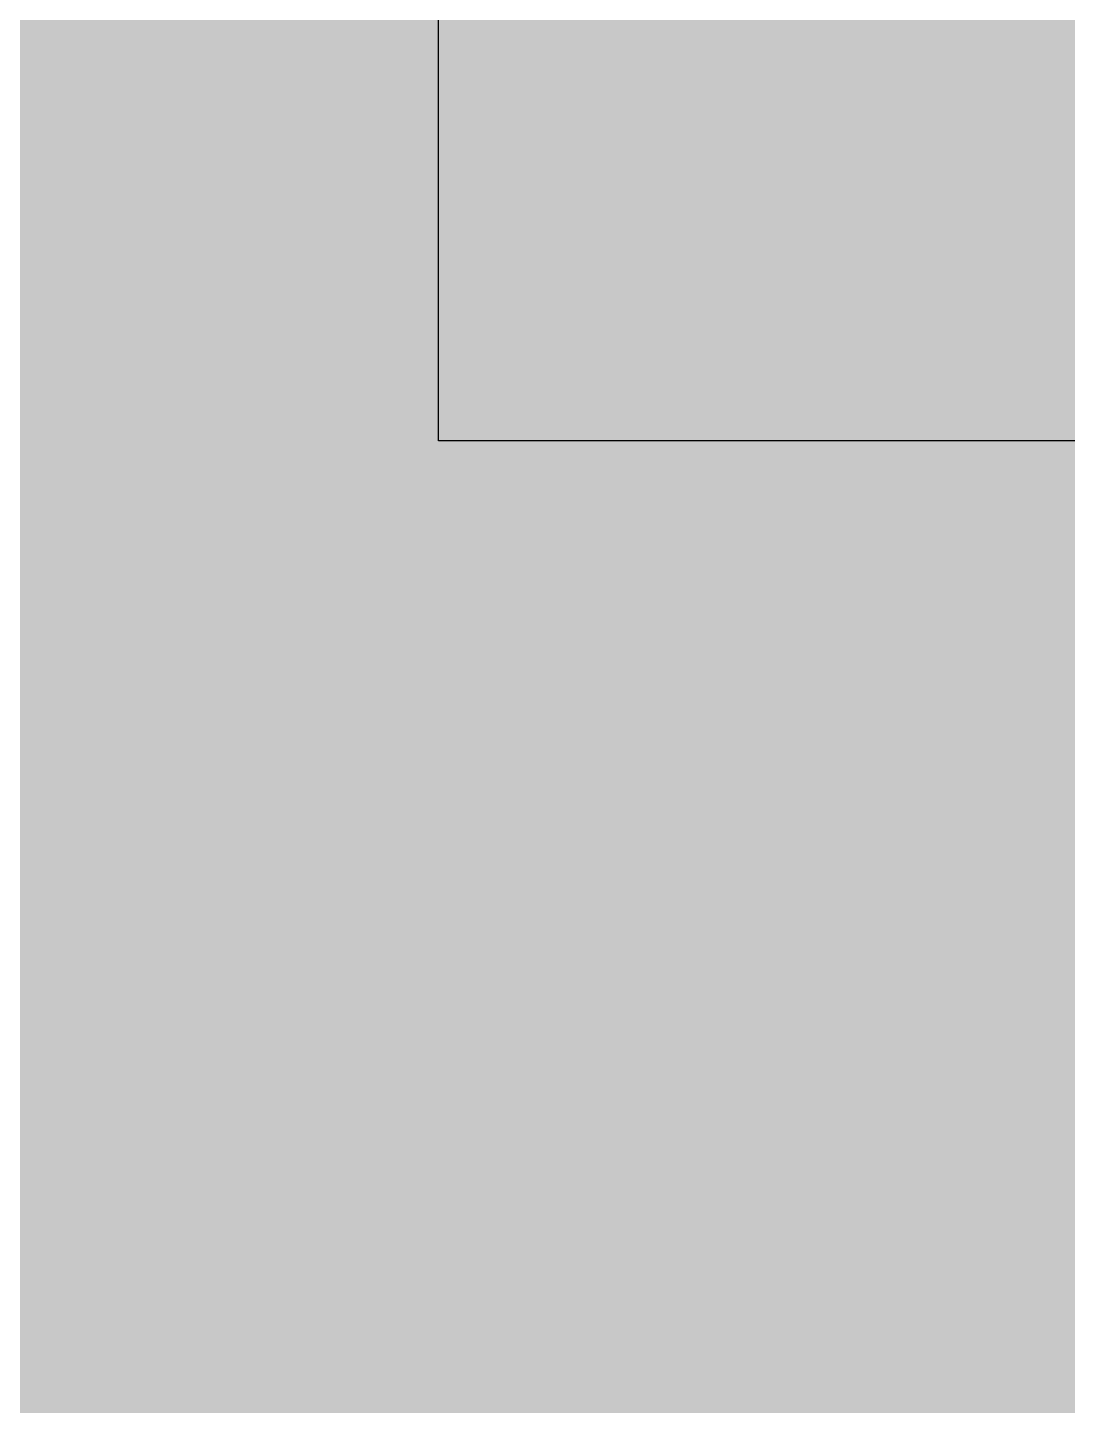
# Model space of a CAD drawing. Header units: millimetres. Extents: x 3914 to 319671, y -18248 to 19136.
# Drawn here: x 281442 to 282023, y 6386 to 7156 of the extents above; entities that cross this region are included whole.
import ezdxf

# ---------------------------------------------------------------- set-up
doc = ezdxf.new("R2010")
doc.units = ezdxf.units.MM
doc.layers.add('A-WALL-PATT', color=7, linetype='Continuous', lineweight=5)

msp = doc.modelspace()

# ---------------------------------------------------------------- hatches: boundary and pattern name
at = {"layer": 'A-WALL-PATT'}
h = msp.add_hatch(dxfattribs=at)
h.set_pattern_fill('FP_127', color=256, style=0, pattern_type=2)
h.set_pattern_definition([(180, (282386.86, 4215.69), (-2e-14, -154), [125, -137]), (90, (282386.86, 4150.7), (-262, 2e-14), [65, -89]), (180, (282386.86, 4150.69), (-2e-14, -154), [125, -137]), (90, (282398.86, 4150.7), (-262, 2e-14), [65, -89]), (180, (282523.86, 4150.69), (-2e-14, -154), [125, -137]), (180, (282523.86, 4215.69), (-2e-14, -154), [125, -137]), (90, (282267.86, 4227.7), (-262, 2e-14), [65, -89]), (90, (282517.86, 4227.7), (-262, 2e-14), [65, -89]), (0, (282267.86, 4227.69), (0, -154), [250, -12]), (0, (282267.86, 4292.69), (0, -154), [250, -12])])
h.paths.add_polyline_path([(274015.92, 4200), (282065.92, 4200), (282065.92, 4230.47), (282035.92, 4230.47), (282035.92, 4307.47), (282065.92, 4307.47), (282065.92, 4384.47), (282035.92, 4384.47), (282035.92, 4461.47), (282065.92, 4461.47), (282065.92, 4538.47), (282035.92, 4538.47), (282035.92, 4615.47), (282065.92, 4615.47), (282065.92, 4692.47), (282035.92, 4692.47), (282035.92, 4769.47), (282065.92, 4769.47), (282065.92, 4846.47), (282035.92, 4846.47), (282035.92, 4923.47), (282065.92, 4923.47), (282065.92, 5000.47), (282035.92, 5000.47), (282035.92, 5077.47), (282065.92, 5077.47), (282065.92, 5154.47), (282035.92, 5154.47), (282035.92, 5231.47), (282065.92, 5231.47), (282065.92, 5308.47), (282035.92, 5308.47), (282035.92, 5385.47), (282065.92, 5385.47), (282065.92, 5462.47), (282035.92, 5462.47), (282035.92, 5539.47), (282065.92, 5539.47), (282065.92, 5616.47), (282035.92, 5616.47), (282035.92, 5693.47), (282065.92, 5693.47), (282065.92, 5770.47), (282035.92, 5770.47), (282035.92, 5847.47), (282065.92, 5847.47), (282065.92, 5924.47), (282035.92, 5924.47), (282035.92, 6001.47), (282065.92, 6001.47), (282065.92, 6078.47), (282035.92, 6078.47), (282035.92, 6155.47), (282065.92, 6155.47), (282065.92, 6231.73), (282035.92, 6232.47), (282035.92, 6309.47), (282065.92, 6309.47), (282065.92, 6386.47), (282035.92, 6386.47), (282035.92, 6463.47), (282065.92, 6463.47), (282065.92, 6540.47), (282035.92, 6540.47), (282035.92, 6617.47), (282065.92, 6617.47), (282065.92, 6694.47), (282035.92, 6694.47), (282035.92, 6771.47), (282065.92, 6771.47), (282065.92, 6848.47), (282035.92, 6848.47), (282035.92, 6925.47), (282065.92, 6925.47), (282065.92, 7002.46), (282035.92, 7002.47), (282035.92, 7079.47), (282065.92, 7079.47), (282065.92, 7156.47), (282035.92, 7156.47), (282035.92, 7233.47), (282065.92, 7233.47), (282065.92, 7310.47), (282035.92, 7310.47), (282035.92, 7387.47), (282065.92, 7387.47), (282065.92, 9978.96), (274015.92, 9978.96), (274015.92, 4212.71)], flags=0)
h.paths.add_polyline_path([(279397.98, 4963), (278285.45, 4964), (278285.45, 7500), (281385.45, 7500), (281385.45, 4963), (280930.24, 4963)], flags=0)
h.paths.add_polyline_path([(274215.92, 4963), (274215.92, 7500), (277042.91, 7500), (277042.91, 5000), (277020.18, 5000), (277020.18, 4997.69), (276943.18, 4997.69), (276943.18, 5000), (276866.18, 5000), (276866.18, 4997.69), (276789.18, 4997.69), (276789.18, 5000), (276712.18, 5000), (276712.18, 4997.69), (276635.18, 4997.69), (276635.18, 5000), (276558.18, 5000), (276558.18, 4997.69), (276481.18, 4997.69), (276481.18, 5000), (276404.18, 5000), (276404.18, 4997.69), (276327.18, 4997.69), (276327.18, 5000), (276250.18, 5000), (276250.18, 4997.69), (276173.18, 4997.69), (276173.18, 5000), (276115.92, 5000), (276115.92, 4963), (274525.4, 4963)], flags=0)

# ---------------------------------------------------------------- linework, layer by layer
at = {"color": 1}
msp.add_lwpolyline([(281672, 7860), (301640.66, 7860), (301640.66, 6925.47), (281672, 6925.47)], close=True, dxfattribs=at)

doc.saveas('drawing.dxf')
